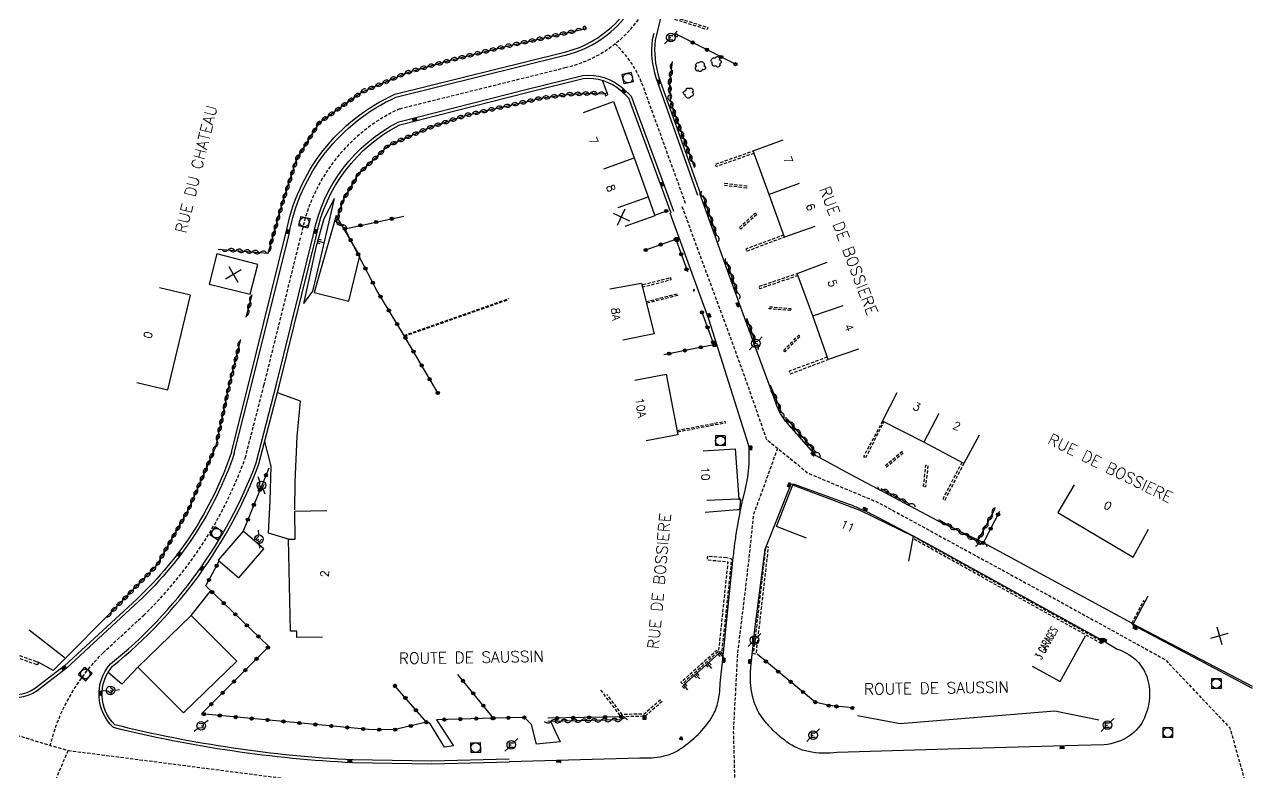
# Model space of a CAD drawing. Header units: millimetres. Extents: x 173000 to 174000, y 130000 to 131000.
# Drawn here: x 173808.3 to 174000, y 130761 to 130877.8 of the extents above; entities that cross this region are included whole.
import ezdxf
from ezdxf.enums import TextEntityAlignment as Align

# ---------------------------------------------------------------- set-up
doc = ezdxf.new("R2010")
doc.units = ezdxf.units.MM
doc.linetypes.add('DASHED', pattern=[0.75, 0.5, -0.25])
doc.layers.get('0').update_dxf_attribs({"linetype": 'CONTINUOUS'})
for name, color, linetype in [('W0001', 6, 'DASHED'), ('W0008', 7, 'CONTINUOUS'), ('W0017', 7, 'CONTINUOUS'), ('W0100', 7, 'CONTINUOUS'), ('W0112', 1, 'DASHED'), ('W0211', 2, 'CONTINUOUS'), ('W0300', 7, 'CONTINUOUS'), ('W0302', 3, 'CONTINUOUS'), ('W0310', 3, 'CONTINUOUS'), ('W0322', 7, 'CONTINUOUS'), ('W0330', 7, 'CONTINUOUS'), ('W0334', 7, 'CONTINUOUS'), ('W0400', 7, 'CONTINUOUS'), ('W0420', 7, 'CONTINUOUS'), ('W0471', 7, 'CONTINUOUS'), ('W0851', 7, 'CONTINUOUS'), ('W0989', 7, 'CONTINUOUS'), ('W0991', 7, 'CONTINUOUS'), ('W1102', 7, 'CONTINUOUS')]:
    doc.layers.add(name, color=color, linetype=linetype)
doc.styles.get("Standard").update_dxf_attribs({"font": 'romans.shx', "width": 0.85})

# ---------------------------------------------------------------- blocks, each defined once
blk = doc.blocks.new('t322o')
at = {"color": 0, "linetype": 'Continuous'}
for radius in [0.25, 0.15]:
    blk.add_circle((0, 0), radius, dxfattribs=at)
blk = doc.blocks.new('t310o')
at = {"color": 0, "linetype": 'Continuous'}
for centre, start, end in [((-0.5, 0.38), 216.8699, 323.1304), ((0.5, -0.37), 36.8699, 143.1303)]:
    blk.add_arc(centre, 0.625, start, end, dxfattribs=at)
blk = doc.blocks.new('T400')
for p, q in [((-0.15, 0.3), (0.15, 0.3)), ((-0.15, -0.25), (-0.15, 0.3)), ((-0.15, 0.15), (0.15, 0.15)), ((-0.15, 0), (0.15, 0)), ((0.15, 0.3), (0.15, -0.25)), ((-0.15, -0.15), (0.15, -0.15)), ((-0.15, -0.25), (-0.15, -0.3)), ((-0.15, -0.3), (0.15, -0.3)), ((0.15, -0.3), (0.15, -0.25))]:
    blk.add_line(p, q)
blk = doc.blocks.new('T471')
for p, q in [((-0.333334, 0.333334), (-0.333334, -0.333334)), ((-0.333334, 0.333334), (0.333334, 0.333334)), ((-0.333334, 0), (0, 0)), ((0.500001, 0.500001), (1.000002, 1.000002)), ((-0.500001, -0.500001), (-1.000002, -1.000002)), ((-0.333334, -0.333334), (0.333334, -0.333334))]:
    blk.add_line(p, q)
blk.add_ellipse((0, 0), major_axis=(0.471405, 0.471405), ratio=1, start_param=5.4977871438, end_param=11.780972451)
blk = doc.blocks.new('T420')
for p, q in [((0.75, 0.75), (-0.75, 0.75)), ((-0.75, 0.75), (-0.75, -0.75)), ((0.75, 0.75), (0.75, -0.75)), ((0.75, -0.75), (-0.75, -0.75))]:
    blk.add_line(p, q)
blk.add_ellipse((0, 0), major_axis=(-0.53, 0.53), ratio=1, start_param=3.926991, end_param=10.210176)
blk = doc.blocks.new('t330o')
at = {"color": 0, "linetype": 'Continuous'}
for p, q in [((0.25, -0.25), (-0.25, 0.25)), ((-0.25, -0.25), (0.25, 0.25)), ((-0.25, 0.25), (-0.25, -0.25)), ((0.25, 0.25), (-0.25, 0.25)), ((0.25, -0.25), (0.25, 0.25)), ((-0.25, -0.25), (0.25, -0.25)), ((-0.25, -0.25), (-0.25, -0.25))]:
    blk.add_line(p, q, dxfattribs=at)
blk = doc.blocks.new('T851')
for p, q in [((-0.25, -0.15), (0, 0.32)), ((0, 0.32), (0.25, -0.15)), ((-0.25, -0.15), (0.25, -0.15))]:
    blk.add_line(p, q)
for major_axis in [(-0.106, 0.106), (-0.0354, 0.0354), (-0.0236, 0.0236)]:
    blk.add_ellipse((0, 0), major_axis=major_axis, ratio=1, start_param=3.926991, end_param=10.210176)
blk = doc.blocks.new('t211o')
at = {"color": 0, "linetype": 'Continuous'}
for p, q in [((-0.29, 0.5), (-0.29, 0)), ((0, 1), (0, 0)), ((0.29, 0.5), (0.29, 0))]:
    blk.add_line(p, q, dxfattribs=at)
blk = doc.blocks.new('t991o')
at = {"color": 0, "linetype": 'Continuous'}
for p, q in [((-1, 1), (1, -1)), ((-1, -1), (1, 1))]:
    blk.add_line(p, q, dxfattribs=at)
blk = doc.blocks.new('T300')
for p, q in [((-0.8, 0.51), (-0.86, 0.34)), ((-0.86, 0.34), (-0.86, 0.17)), ((-0.86, 0.17), (-0.74, 0.06)), ((-0.69, 0.63), (-0.8, 0.51)), ((-0.8, -0.06), (-0.74, 0.06)), ((-0.74, 0.06), (-0.69, 0.11)), ((-0.57, 0.69), (-0.69, 0.63)), ((-0.46, 0.69), (-0.57, 0.69)), ((-0.29, 0.63), (-0.46, 0.69)), ((-0.29, 0.63), (-0.17, 0.74)), ((-0.23, 0.57), (-0.29, 0.63)), ((-0.17, 0.74), (-0.06, 0.8)), ((-0.06, 0.8), (0.06, 0.8)), ((0.06, 0.8), (0.23, 0.74)), ((0.23, 0.74), (0.34, 0.63)), ((0.34, 0.63), (0.4, 0.51)), ((0.46, 0.46), (0.34, 0.46)), ((0.4, 0.51), (0.4, 0.46)), ((0.57, 0.4), (0.46, 0.46)), ((0.57, 0.4), (0.69, 0.29)), ((0.69, 0.29), (0.74, 0.17)), ((0.74, 0.06), (0.69, -0.17)), ((0.74, 0.17), (0.74, 0.06)), ((-0.8, -0.17), (-0.8, -0.06)), ((-0.8, -0.23), (-0.8, -0.17)), ((-0.74, -0.34), (-0.8, -0.23)), ((-0.69, -0.4), (-0.74, -0.34)), ((-0.51, -0.46), (-0.69, -0.4)), ((-0.4, -0.46), (-0.51, -0.46)), ((-0.4, -0.46), (-0.34, -0.46)), ((-0.34, -0.46), (-0.34, -0.4)), ((-0.34, -0.51), (-0.34, -0.46)), ((-0.29, -0.63), (-0.34, -0.51)), ((-0.17, -0.74), (-0.29, -0.63)), ((-0.06, -0.8), (-0.17, -0.74)), ((0.06, -0.8), (-0.06, -0.8)), ((0.17, -0.74), (0.06, -0.8)), ((0.23, -0.69), (0.17, -0.74)), ((0.29, -0.46), (0.23, -0.46)), ((0.29, -0.63), (0.23, -0.69)), ((0.46, -0.4), (0.29, -0.46)), ((0.34, -0.51), (0.29, -0.63)), ((0.34, -0.51), (0.34, -0.46)), ((0.57, -0.34), (0.46, -0.4)), ((0.63, -0.29), (0.57, -0.34)), ((0.69, -0.17), (0.63, -0.29))]:
    blk.add_line(p, q)

msp = doc.modelspace()

# ---------------------------------------------------------------- linework, layer by layer
at = {"layer": 'W0001'}
for points in [[(173842.72, 130810.12), (173845.64, 130821.46), (173851.4, 130844.71, -0.245726), (173866.86, 130864.7), (173892.68, 130871.11, 0.205152), (173905.12, 130880.13, 0.205152)], [(173812.23, 130765.24, -0.139088), (173820.51, 130779.69), (173826.86, 130785.55, 0.115149), (173842.72, 130810.12, 0.115149)], [(173771.94, 130781.89, 0.057034), (173815.07, 130764.43), (173872.27, 130757.04), (173884.78, 130756.63)]]:
    msp.add_lwpolyline(points, format="xyb", dxfattribs=at)
at = {"layer": 'W0001', "flags": 128}
for points in [[(173911.49, 130849.87), (173904.88, 130868.12, 0.117687), (173900.47, 130874.83)], [(173812.22, 130744.4, -0.268948), (173810.89, 130754.56), (173815.07, 130764.43)]]:
    msp.add_lwpolyline(points, format="xyb", dxfattribs=at)
for points in [[(173910.91, 130849.44), (173920.73, 130822.75), (173924.08, 130813.09), (173930.65, 130807.73), (173941.57, 130803.17), (173968.58, 130788.44), (173986.4, 130778.6), (173996.48, 130767.94), (173998.8, 130759.71), (174000, 130759.75)], [(173925.85, 130811.64), (173922.08, 130801.29), (173921.09, 130792.09), (173919.58, 130779.59), (173918.93, 130767.54), (173919.18, 130758.12)]]:
    msp.add_lwpolyline(points, dxfattribs=at)
at = {"layer": 'W0008', "flags": 128}
for points in [[(173906.99, 130876.22), (173907.93, 130880.14, 0.003247), (173908.61, 130882.57, 0.003247), (173909.25, 130885.01, 0.004632), (173910.11, 130888.5, 0.004632), (173910.91, 130892), (173915.15, 130912.57), (173918.95, 130930.78, 0.004013), (173920.63, 130939.77, 0.007072), (173921.47, 130944.9, 0.000327), (173923.11, 130955.95, 0.003967), (173923.24, 130956.87, 0.009742), (173923.84, 130962.21, 0.013841), (173924.08, 130965.99, 0.010191), (173924.1, 130966.96, 0.000603), (173924.02, 130983.42, 0.0047), (173923.95, 130987.67, 0.00227), (173923.69, 130996.46), (173923.56, 131000)], [(174000, 130774.13), (173981.47, 130783.93), (173981.17, 130784.33), (173957.98, 130796.87), (173950.87, 130800.33), (173937.22, 130807.57), (173931.86, 130810.44), (173927.35, 130815.6, -0.023571), (173926.87, 130816.19, -0.023571), (173926.44, 130816.81, -0.031051), (173925.98, 130817.69, -0.031051), (173925.62, 130818.63), (173919.96, 130834.03), (173913.71, 130851.46)], [(173883.95, 130762.69), (173904.31, 130763.29, 0.068149), (173907.96, 130763.54, 0.091539), (173910.49, 130764.57, 0.048565), (173913.15, 130766.65, 0.049569), (173915.3, 130769.17, 0.08531), (173916.4, 130771.51, 0.063772), (173916.89, 130774.94), (173917.22, 130778.23), (173918.93, 130794.59, -0.007788), (173919.22, 130797.02, -0.007788), (173919.59, 130799.43, -0.006062), (173919.93, 130801.3, -0.006062), (173920.32, 130803.16), (173920.8, 130805.12, 0.022001), (173921.18, 130807.11, 0.022001), (173921.39, 130809.13, 0.015531), (173921.43, 130810.56, 0.026083), (173921.36, 130812.01), (173915.11, 130831.8), (173909.08, 130848.35)]]:
    msp.add_lwpolyline(points, format="xyb", dxfattribs=at)
at = {"layer": 'W0008'}
for points in [[(173841.01, 130810.86), (173843.82, 130821.92), (173849.56, 130845.1, -0.246781), (173866.24, 130866.48), (173892.25, 130872.93), (173892.25, 130872.93, 0.162535), (173901.81, 130878.71, 0.162535)], [(173906.5, 130876.46), (173906.25, 130875.46, 0.101064), (173906.81, 130869.58), (173913.36, 130851.21)], [(173844.43, 130809.38), (173847.62, 130821.68), (173853.36, 130845.05, -0.230154), (173866.69, 130862.64), (173886.76, 130867.74), (173895.41, 130869.89, -0.20676), (173901.69, 130867.92), (173902.96, 130866.66), (173908.13, 130852.7), (173909.61, 130848.67)], [(173841.01, 130810.86, -0.127607), (173825.42, 130787.12), (173814.79, 130777.31), (173810.24, 130773.76, -0.248994), (173804.03, 130773.09), (173789.03, 130779.35), (173775.86, 130786.02)], [(173883.96, 130762.59), (173871.8, 130762.27), (173859.52, 130762.5, -0.048465), (173822.13, 130768.01, -0.406114), (173821.68, 130777.94, 0.134189), (173844.43, 130809.38)]]:
    msp.add_lwpolyline(points, format="xyb", dxfattribs=at)
for points in [[(173850.47, 130802.01), (173850.5, 130806.33), (173850.84, 130813.48), (173851.36, 130818.98), (173847.78, 130820.29)], [(173849.49, 130797.44), (173846.33, 130798.36), (173846.63, 130803.43), (173846.75, 130808.83), (173845.78, 130812.72)]]:
    msp.add_lwpolyline(points, dxfattribs=at)
at = {"layer": 'W0008', "flags": 128}
msp.add_lwpolyline([(173927.98, 130806.08), (173928.42, 130806.02), (173937.04, 130802.93, -0.004372), (173937.9, 130802.57, -0.004372), (173938.75, 130802.2, -0.004959), (173939.71, 130801.76, -0.004959), (173940.67, 130801.31), (173946.93, 130798.01), (173950.46, 130796.09), (173977.12, 130781.35), (173978.88, 130780.27, -0.102299), (173981.67, 130778.68, -0.114589), (173983.35, 130776.35, -0.106101), (173983.94, 130773.11, -0.095401), (173983.15, 130769.55, -0.14321), (173980.78, 130766.7, -0.126472), (173976.84, 130765.31), (173970.75, 130765.13), (173952.42, 130764.61), (173935.13, 130764.12, -0.086843), (173930.65, 130764.26, -0.107178), (173927.31, 130765.74, -0.033357), (173925.39, 130767.35, -0.033498), (173923.7, 130769.2, -0.101675), (173922.08, 130772.39, -0.08289), (173921.63, 130776.76), (173921.74, 130777.95), (173922.37, 130783.73), (173923.89, 130795.9)], format="xyb", close=True, dxfattribs=at)
at = {"layer": 'W0017', "flags": 128}
msp.add_lwpolyline([(173919.81, 130803.71), (173920.07, 130803.66), (173919.88, 130802.05), (173919.51, 130802.02), (173914.52, 130801.61)], dxfattribs=at)
at = {"layer": 'W0100'}
for points in [[(173895.53, 130864.12), (173900.22, 130865.83), (173903.43, 130857), (173905.64, 130850.91), (173906.69, 130847.94), (173901.97, 130846.28)], [(173825.78, 130821.94), (173830.64, 130820.77), (173834.17, 130835.56), (173829.31, 130836.72)], [(173854.79, 130782.15), (173850.79, 130782.07), (173850.77, 130783.07), (173849.77, 130783.05), (173849.49, 130797.44), (173850.52, 130797.46), (173850.44, 130801.84), (173855.44, 130801.94)]]:
    msp.add_lwpolyline(points, dxfattribs=at)
at = {"layer": 'W0100', "flags": 128}
for points in [[(173931.67, 130846.29), (173926.95, 130844.65), (173924.55, 130851.31), (173922.02, 130858.09), (173926.71, 130859.84)], [(173938.47, 130827.15), (173933.74, 130825.51), (173931.37, 130832.33), (173928.93, 130838.97), (173933.61, 130840.73)], [(173903.54, 130822.27), (173908.45, 130823.2), (173910.26, 130813.72), (173905.35, 130812.78)], [(173957.31, 130813.67), (173954.95, 130809.26), (173948.7, 130812.61), (173942.24, 130815.87), (173944.5, 130820.34)], [(173914.25, 130811.22), (173919.23, 130811.58), (173919.81, 130803.7), (173914.81, 130803.49)], [(173930.35, 130797.62), (173925.69, 130799.43), (173928.21, 130805.93)], [(173928.2, 130805.94), (173938.68, 130801.99), (173947, 130797.92), (173946.29, 130793.99)], [(173972.18, 130805.92), (173969.62, 130801.63), (173971.27, 130800.64), (173981.4, 130794.61), (173983.75, 130799.02)], [(174000, 130774.43), (173981.4, 130784.18), (173983.73, 130788.61)], [(173965.58, 130777.61), (173969.95, 130775.18), (173972.95, 130780.58), (173973.93, 130782.33)]]:
    msp.add_lwpolyline(points, dxfattribs=at)
at = {"layer": 'W0100'}
for points in [[(173837.07, 130837.3), (173843.47, 130835.74), (173844.66, 130840.36), (173838.27, 130842)], [(173842.4, 130798.7), (173838.47, 130794.16), (173841.7, 130791.38), (173845.63, 130795.92)], [(173833.07, 130770.29), (173825.93, 130777.42), (173834.25, 130785.53), (173841.39, 130778.4)]]:
    msp.add_lwpolyline(points, close=True, dxfattribs=at)
at = {"layer": 'W0112'}
for p, q in [((173898.88, 130867.08), (173899.21, 130867.2)), ((173898.88, 130867.08), (173898.98, 130866.73)), ((173898.98, 130866.73), (173899.31, 130866.85)), ((173899.21, 130867.2), (173899.31, 130866.85))]:
    msp.add_line(p, q, dxfattribs=at)
at = {"layer": 'W0112', "flags": 128}
for points in [[(173910.03, 130880.5), (173910.49, 130880.45), (173909.72, 130879.03), (173910.2, 130878.88), (173914.97, 130877.38), (173914.87, 130877.05), (173910.1, 130878.54), (173909.2, 130878.82), (173909.93, 130880.16)], [(173921, 130852.29), (173917.59, 130852.69), (173917.63, 130853.04), (173921.04, 130852.65)], [(173919.88, 130846.14), (173922.39, 130848.42), (173922.61, 130848.18), (173920.1, 130845.9)], [(173927.9, 130833.16), (173924.51, 130833.44), (173924.54, 130833.76), (173927.92, 130833.47)], [(173926.76, 130826.94), (173929.18, 130829.33), (173929.38, 130829.12), (173926.96, 130826.73)], [(173945.46, 130810.88), (173942.84, 130808.69), (173942.64, 130808.92), (173945.26, 130811.12)], [(173948.64, 130805.65), (173949, 130809.01), (173949.32, 130808.97), (173948.96, 130805.62)], [(173922.46, 130779.49), (173922.11, 130779.54), (173924.04, 130796.3), (173924.39, 130796.26)], [(173917.9, 130794.52), (173914.88, 130794.77), (173914.83, 130794.21), (173917.81, 130793.96), (173918.08, 130793.9), (173917.42, 130787.5), (173916.6, 130779.87), (173910.99, 130774.83), (173910.75, 130775.09), (173916.37, 130780.12), (173916.6, 130779.87), (173917.17, 130779.81), (173917.98, 130787.44), (173918.7, 130794.34)]]:
    msp.add_lwpolyline(points, close=True, dxfattribs=at)
at = {"layer": 'W0112'}
for points in [[(173895.44, 130877.33), (173895.7, 130877.02), (173896, 130877.28), (173895.74, 130877.59)], [(173909.99, 130876.4), (173909.83, 130876.08), (173910.16, 130875.91), (173910.32, 130876.24)]]:
    msp.add_lwpolyline(points, close=True, dxfattribs=at)
at = {"layer": 'W0112', "flags": 128}
for points in [[(173922.16, 130857.72), (173916.25, 130855.65), (173916.12, 130856.02), (173922.02, 130858.09)], [(173926.83, 130844.97), (173920.88, 130842.76), (173920.99, 130842.44), (173926.95, 130844.65)], [(173904.71, 130836.83), (173909.24, 130837.99), (173909.17, 130838.28), (173904.64, 130837.12)], [(173929.06, 130838.62), (173923.08, 130836.57), (173922.95, 130836.93), (173928.93, 130838.97)], [(173905.3, 130834.55), (173910.16, 130835.79), (173910.22, 130835.52), (173905.37, 130834.28)], [(173933.59, 130825.9), (173927.66, 130823.67), (173927.81, 130823.27), (173933.74, 130825.51)], [(173910.12, 130814.43), (173917.63, 130815.86), (173917.67, 130815.58), (173910.18, 130814.15)], [(173942.24, 130815.87), (173939.25, 130810.32), (173939.61, 130810.14), (173942.45, 130815.77)], [(173954.62, 130809.43), (173951.67, 130803.76), (173952, 130803.59), (173954.95, 130809.26)], [(173947, 130797.92), (173976.71, 130781.36), (173976.54, 130781.05), (173946.94, 130797.55)], [(173983.24, 130787.69), (173982.98, 130787.82), (173981.17, 130784.33), (173981.4, 130784.18)], [(173907.81, 130772.07), (173905.15, 130769.77), (173901.41, 130769.69), (173901.14, 130770.06), (173898.11, 130774.04)], [(173907.57, 130772.34), (173905.4, 130770.45), (173905.02, 130770.12), (173901.59, 130770.05), (173901.42, 130770.27), (173899.22, 130773.16)]]:
    msp.add_lwpolyline(points, dxfattribs=at)
for points in [[(173912.88, 130836.31, 0.977486), (173912.69, 130836.36, 1.023033)], [(173919.84, 130803.76, 1.023033), (173920.02, 130803.68, 0.977486)]]:
    msp.add_lwpolyline(points, format="xyb", close=True, dxfattribs=at)
at = {"layer": 'W0112'}
for points in [[(173867.51, 130829.28), (173883.83, 130835.02)], [(173867.58, 130829.16), (173883.88, 130834.89)], [(173787.06, 130786.19), (173810.29, 130777.81), (173810.5, 130778.15), (173810.12, 130778.29), (173787.31, 130786.52)]]:
    msp.add_lwpolyline(points, dxfattribs=at)
at = {"layer": 'W0211'}
for points in [[(173851.88, 130834.25), (173852.81, 130838.5), (173853.83, 130843.27), (173855.03, 130847.52), (173856.68, 130850.67)], [(173851.88, 130834.25), (173853.29, 130836.19), (173854.4, 130840.98), (173855.98, 130847.68), (173856.68, 130850.67)]]:
    msp.add_lwpolyline(points, dxfattribs=at)
at = {"layer": 'W0211', "flags": 128}
msp.add_lwpolyline([(173916.77, 130779.67), (173911.15, 130774.64)], dxfattribs=at)
at = {"layer": 'W0302', "flags": 128}
msp.add_lwpolyline([(173976.03, 130769.16), (173969.12, 130770.55), (173945, 130768.59), (173938.35, 130769.83)], dxfattribs=at)
at = {"layer": 'W0310'}
for points in [[(173838.47, 130842.77), (173846.29, 130842.15), (173848.66, 130850.36), (173850.79, 130856.87), (173854.29, 130862.52), (173860.88, 130867.26), (173868.2, 130870.42), (173874.97, 130872.32), (173883.37, 130874.43), (173895.56, 130877.12)], [(173909.41, 130872.07), (173908.99, 130868.61), (173909.07, 130866.05), (173909.79, 130863.8), (173912.82, 130855.6)], [(173858, 130846.36), (173856.94, 130847.09), (173858.06, 130850.5), (173860.57, 130854.74), (173861.08, 130855.13), (173865.11, 130858.96), (173871.64, 130861.79), (173877.41, 130863.73), (173886.94, 130865.87), (173888.77, 130866.32), (173893.34, 130866.96), (173897.33, 130867.12), (173898.7, 130867.01)], [(173842.86, 130832.12), (173843.82, 130835.68)], [(173838.16, 130812.09), (173840.38, 130822.14), (173842.02, 130828.64)], [(173838.16, 130812.09), (173833.82, 130802.02), (173828.91, 130793.36), (173821.38, 130785.62)]]:
    msp.add_lwpolyline(points, dxfattribs=at)
at = {"layer": 'W0310', "flags": 128}
for points in [[(173916.3, 130844.92), (173914.22, 130851.15)], [(173919.58, 130835.92), (173917.93, 130840.78)], [(173922.45, 130828.04), (173921.1, 130831.79)], [(173926.44, 130817.24), (173924.72, 130821.48)], [(173931.86, 130810.98), (173927.35, 130816.24)], [(173946.49, 130802.91), (173942.02, 130805.33)], [(173957.22, 130797.26), (173957.5, 130797.79), (173959.8, 130802.23)], [(173957.71, 130796.73), (173951.02, 130800.45)], [(173901.42, 130769.21), (173889.98, 130768.98)]]:
    msp.add_lwpolyline(points, dxfattribs=at)
at = {"layer": 'W0322'}
for points in [[(173919.28, 130871.65), (173910.4, 130876.13)], [(173906.64, 130848.07), (173908.47, 130848.71)], [(173872.78, 130820.28), (173867.43, 130829.41), (173863.27, 130836.29), (173858.27, 130845.95), (173867.49, 130847.9)], [(173846.4, 130808.53), (173842.4, 130798.7)], [(173871, 130768.84), (173865.9, 130767.63), (173861.97, 130767.71), (173835.91, 130770.14), (173846.42, 130780.67), (173836.54, 130790.13), (173838.64, 130794.02)], [(173881.48, 130769.49), (173875.9, 130776.32)], [(173871, 130768.84), (173866.07, 130774.55)], [(173886.3, 130769.57), (173881.48, 130769.49), (173872.59, 130769.22)]]:
    msp.add_lwpolyline(points, dxfattribs=at)
at = {"layer": 'W0322', "flags": 128}
for points in [[(173905.25, 130842.63), (173909.96, 130844.3), (173911.76, 130839.24)], [(173914.04, 130832.89), (173915.9, 130827.82), (173913, 130827.24), (173908.09, 130826.26)], [(173957.98, 130796.87), (173958.25, 130797.4), (173960.56, 130801.84)], [(173931.74, 130771.98), (173922.64, 130779.48)], [(173933.83, 130771.43), (173931.74, 130771.98)], [(173937.52, 130771.07), (173933.83, 130771.43)], [(173901.41, 130769.69), (173889.97, 130769.45)]]:
    msp.add_lwpolyline(points, dxfattribs=at)
at = {"layer": 'W0330'}
msp.add_lwpolyline([(173853.48, 130835.98), (173858.9, 130834.64), (173860.61, 130841.7), (173856.92, 130848)], close=True, dxfattribs=at)
msp.add_lwpolyline([(173821.38, 130785.62), (173814.66, 130778.83)], dxfattribs=at)
at = {"layer": 'W0334'}
for points in [[(173840.57, 130811.01), (173843.35, 130822.04), (173849.08, 130845.2, -0.247041), (173866.08, 130866.95), (173892.13, 130873.41, 0.160687), (173901.35, 130878.93, 0.160687)], [(173906.95, 130876.24), (173906.73, 130875.38, 0.100254), (173907.27, 130869.73), (173913.77, 130851.51)], [(173844.86, 130809.22), (173848.09, 130821.56), (173853.84, 130844.95, -0.229696), (173866.87, 130862.17), (173886.88, 130867.27), (173895.49, 130869.41, -0.205077), (173901.36, 130867.56), (173902.54, 130866.39), (173907.67, 130852.53), (173909.19, 130848.41)], [(173840.57, 130811.01, -0.127607), (173825.11, 130787.46), (173814.49, 130777.67), (173809.96, 130774.14, -0.248199), (173804.2, 130773.52), (173789.22, 130779.77), (173776.19, 130786.37)], [(173883.93, 130763.05), (173871.8, 130762.74), (173859.54, 130762.96, -0.048298), (173822.36, 130768.43, -0.399276), (173822.01, 130777.61, 0.134054), (173844.86, 130809.22, 0.134054)]]:
    msp.add_lwpolyline(points, format="xyb", dxfattribs=at)
for points in [[(173899.21, 130867.2), (173898.51, 130869.12)], [(173834.25, 130785.53), (173837.3, 130789.34)], [(173808.98, 130783.26), (173814.66, 130778.83), (173812.73, 130776.93), (173810.5, 130778.15)], [(173825.93, 130777.42), (173823.45, 130774.81), (173821.29, 130776.62)], [(173872.59, 130769.22), (173875.22, 130765.14), (173873.82, 130764.95), (173871.54, 130768.69), (173871, 130768.84)], [(173890.37, 130768.99), (173891.88, 130765.79), (173888.18, 130765.41), (173887.4, 130768.47), (173886.3, 130769.57)]]:
    msp.add_lwpolyline(points, dxfattribs=at)
at = {"layer": 'W1102'}
for p, q in [((173898.73, 130855.3), (173903.43, 130857)), ((173929.24, 130853.03), (173924.55, 130851.31)), ((173900.93, 130849.26), (173905.64, 130850.91)), ((173904.57, 130837.38), (173899.65, 130836.49)), ((173904.57, 130837.38), (173906.58, 130829.54)), ((173931.37, 130832.33), (173936.09, 130833.97)), ((173906.58, 130829.54), (173901.68, 130828.52)), ((173951.01, 130817.05), (173948.7, 130812.61))]:
    msp.add_line(p, q, dxfattribs=at)

# ---------------------------------------------------------------- block references
at = {"layer": 'W0211'}
for p, rotation in [((173854.04, 130844.01), 254.287112286078), ((173916.77, 130779.67), 221.8639162625715), ((173914.91, 130778), 221.8639162625715), ((173913.05, 130776.34), 221.8639162625715), ((173911.18, 130774.67), 221.8639162625715)]:
    msp.add_blockref('t211o', p, dxfattribs=dict(at, rotation=rotation))
at = {"layer": 'W0300'}
for p, rotation in [((173913.84, 130871.31), 63.21015044870011), ((173916.22, 130872.1), 153.208382708158), ((173911.91, 130867.09), 258.23750944564)]:
    msp.add_blockref('T300', p, dxfattribs=dict(at, rotation=rotation))
at = {"layer": 'W0310'}
for p, rotation in [((173886.96, 130875.22), 12.4434899000728), ((173888.18, 130875.49), 12.4434899000728), ((173889.4, 130875.76), 12.4434899000728), ((173890.62, 130876.03), 12.4434899000728), ((173891.84, 130876.3), 12.4434899000728), ((173893.06, 130876.57), 12.4434899000728), ((173894.28, 130876.84), 12.4434899000728), ((173878.45, 130873.19), 14.0622458537446), ((173879.66, 130873.5), 14.0622458537446), ((173880.87, 130873.8), 14.0622458537446), ((173882.08, 130874.11), 14.0622458537446), ((173883.3, 130874.41), 14.0622458537446), ((173884.52, 130874.68), 12.4434899000728), ((173885.74, 130874.95), 12.4434899000728), ((173871.2, 130871.26), 15.6998889825213), ((173872.4, 130871.6), 15.6998889825213), ((173873.61, 130871.94), 15.6998889825213), ((173874.81, 130872.28), 15.6998889825213), ((173876.02, 130872.59), 14.0622458537446), ((173877.23, 130872.89), 14.0622458537446), ((173909.26, 130870.83), 262.971201558904), ((173865.32, 130869.18), 23.3723933050285), ((173866.47, 130869.67), 23.3723933050285), ((173867.62, 130870.17), 23.3723933050285), ((173868.79, 130870.59), 15.6998889825213), ((173870, 130870.93), 15.6998889825213), ((173909.11, 130869.59), 262.971201558904), ((173860.75, 130867.17), 35.6835568329188), ((173861.88, 130867.69), 23.3723933050285), ((173863.03, 130868.19), 23.3723933050285), ((173864.18, 130868.68), 23.3723933050285), ((173909, 130868.35), 271.822137811693), ((173909.04, 130867.1), 271.822137811693), ((173858.72, 130865.71), 35.6835568329188), ((173859.73, 130866.44), 35.6835568329188), ((173885.5, 130865.55), 12.6833461620085), ((173886.72, 130865.82), 12.6833461620085), ((173887.94, 130866.11), 13.6430577205474), ((173889.16, 130866.37), 8.07460873052656), ((173890.4, 130866.55), 8.07460873052656), ((173891.63, 130866.72), 8.07460873052656), ((173892.87, 130866.9), 8.07460873052656), ((173894.12, 130866.99), 2.207392829228818), ((173895.37, 130867.04), 2.207392829228818), ((173896.61, 130867.09), 2.207392829228818), ((173897.86, 130867.07), 355.3151933957141), ((173909.13, 130865.86), 287.875796533906), ((173855.67, 130863.52), 35.6835568329188), ((173856.69, 130864.25), 35.6835568329188), ((173857.7, 130864.98), 35.6835568329188), ((173876.98, 130863.58), 18.56237445495111), ((173878.18, 130863.9), 12.6833461620085), ((173879.4, 130864.18), 12.6833461620085), ((173880.62, 130864.45), 12.6833461620085), ((173881.84, 130864.72), 12.6833461620085), ((173883.06, 130865), 12.6833461620085), ((173884.28, 130865.27), 12.6833461620085), ((173909.51, 130864.67), 287.875796533906), ((173909.91, 130863.48), 290.239041842984), ((173853.87, 130861.85), 58.2499737603907), ((173854.66, 130862.79), 35.6835568329188), ((173871.07, 130861.54), 23.41176354415151), ((173872.24, 130861.99), 18.56237445495111), ((173873.42, 130862.39), 18.56237445495111), ((173874.61, 130862.79), 18.56237445495111), ((173875.79, 130863.18), 18.56237445495111), ((173910.34, 130862.31), 290.239041842984), ((173910.78, 130861.14), 290.239041842984), ((173852.55, 130859.72), 58.2499737603907), ((173853.21, 130860.79), 58.2499737603907), ((173866.48, 130859.56), 23.41176354415151), ((173867.63, 130860.05), 23.41176354415151), ((173868.78, 130860.55), 23.41176354415151), ((173869.92, 130861.05), 23.41176354415151), ((173911.21, 130859.96), 290.239041842984), ((173851.24, 130857.6), 58.2499737603907), ((173851.9, 130858.66), 58.2499737603907), ((173863.48, 130857.41), 43.52157243315671), ((173864.38, 130858.27), 43.52157243315671), ((173865.34, 130859.06), 23.41176354415151), ((173911.64, 130858.79), 290.239041842984), ((173912.07, 130857.62), 290.239041842984), ((173850.28, 130855.31), 71.89726211977259), ((173850.67, 130856.5), 71.89726211977259), ((173861.66, 130855.69), 43.52157243315671), ((173862.57, 130856.55), 43.52157243315671), ((173912.51, 130856.45), 290.239041842984), ((173849.89, 130854.12), 71.89726211977259), ((173860.04, 130853.83), 59.29637055986129), ((173860.73, 130854.86), 37.7602854045796), ((173849.11, 130851.74), 71.89726211977259), ((173849.5, 130852.93), 71.89726211977259), ((173858.76, 130851.68), 59.29637055986129), ((173859.4, 130852.76), 59.29637055986129), ((173848.72, 130850.56), 71.89726211977259), ((173858.12, 130850.61), 59.29637055986129), ((173914.31, 130850.87), 108.50270549443), ((173848.02, 130848.16), 73.89199148184771), ((173848.37, 130849.36), 73.89199148184771), ((173857.32, 130848.24), 71.9359659579775), ((173857.71, 130849.43), 71.9359659579775), ((173914.81, 130849.38), 108.50270549443), ((173915.31, 130847.9), 108.50270549443), ((173847.33, 130845.75), 73.89199148184771), ((173847.68, 130846.95), 73.89199148184771), ((173857.76, 130846.52), 145.153248322735), ((173915.8, 130846.41), 108.50270549443), ((173846.98, 130844.55), 73.89199148184771), ((173916.3, 130844.92), 108.50270549443), ((173840.06, 130842.64), 175.477985308548), ((173846.64, 130843.35), 73.89199148184771), ((173841.3, 130842.55), 175.477985308548), ((173842.55, 130842.45), 175.477985308548), ((173843.8, 130842.35), 175.477985308548), ((173845.04, 130842.25), 175.477985308548), ((173918.07, 130840.37), 108.757185810369), ((173918.57, 130838.88), 108.757185810369), ((173919.08, 130837.4), 108.757185810369), ((173843.51, 130834.53), 75.01988803528009), ((173919.58, 130835.92), 108.757185810369), ((173843.19, 130833.33), 75.01988803528009), ((173921.39, 130830.99), 109.789633376879), ((173921.92, 130829.52), 109.789633376879), ((173841.71, 130827.43), 75.82390589692929), ((173922.45, 130828.04), 109.789633376879), ((173841.1, 130825), 75.82390589692929), ((173841.41, 130826.22), 75.82390589692929), ((173840.8, 130823.79), 75.82390589692929), ((173840.21, 130821.36), 77.55833687068953), ((173840.49, 130822.58), 75.82390589692929), ((173839.67, 130818.92), 77.55833687068953), ((173839.94, 130820.14), 77.55833687068953), ((173925.26, 130820.14), 112.149808121529), ((173839.4, 130817.7), 77.55833687068953), ((173925.85, 130818.69), 112.149808121529), ((173926.44, 130817.24), 112.149808121529), ((173838.86, 130815.26), 77.55833687068953), ((173839.13, 130816.48), 77.55833687068953), ((173927.79, 130815.74), 130.5969259236231), ((173838.59, 130814.04), 77.55833687068953), ((173928.8, 130814.55), 130.5969259236231), ((173929.82, 130813.36), 130.5969259236231), ((173838.32, 130812.82), 77.55833687068953), ((173930.84, 130812.17), 130.5969259236231), ((173837.22, 130809.9), 246.670054207627), ((173837.71, 130811.05), 246.670054207627), ((173931.86, 130810.98), 130.5969259236231), ((173836.23, 130807.6), 246.670054207627), ((173836.72, 130808.75), 246.670054207627), ((173835.73, 130806.46), 246.670054207627), ((173834.74, 130804.16), 246.670054207627), ((173835.24, 130805.31), 246.670054207627), ((173942.36, 130805.15), 151.5620314495901), ((173943.74, 130804.41), 151.5620314495901), ((173833.74, 130801.87), 240.438307451812), ((173834.25, 130803.01), 246.670054207627), ((173945.11, 130803.66), 151.5620314495901), ((173946.49, 130802.91), 151.5620314495901), ((173833.12, 130800.79), 240.438307451812), ((173958.67, 130800.04), 62.54051378867139), ((173959.39, 130801.43), 62.54051378867139), ((173831.89, 130798.61), 240.438307451812), ((173832.5, 130799.7), 240.438307451812), ((173952.23, 130799.77), 150.9649017502165), ((173953.6, 130799.01), 150.9649017502165), ((173954.97, 130798.25), 150.9649017502165), ((173957.95, 130798.65), 62.54051378867139), ((173830.65, 130796.44), 240.438307451812), ((173831.27, 130797.52), 240.438307451812), ((173956.34, 130797.49), 150.9649017502165), ((173957.22, 130797.26), 62.5405137887488), ((173957.71, 130796.73), 150.9649017502165), ((173829.42, 130794.26), 240.438307451812), ((173830.04, 130795.35), 240.438307451812), ((173827.89, 130792.31), 225.807669063118), ((173828.76, 130793.21), 225.807669063118), ((173826.14, 130790.52), 225.807669063118), ((173827.02, 130791.41), 225.807669063118), ((173824.4, 130788.73), 225.807669063118), ((173825.27, 130789.62), 225.807669063118), ((173822.66, 130786.93), 225.807669063118), ((173823.53, 130787.83), 225.807669063118), ((173821.79, 130786.04), 225.807669063118), ((173890.46, 130768.99), 181.172719505525), ((173892.03, 130769.02), 181.172719505525), ((173893.6, 130769.05), 181.172719505525), ((173895.16, 130769.09), 181.172719505525), ((173896.73, 130769.12), 181.172719505525), ((173898.29, 130769.15), 181.172719505525), ((173899.86, 130769.18), 181.172719505525), ((173901.42, 130769.21), 181.172719505525)]:
    msp.add_blockref('t310o', p, dxfattribs=dict(at, rotation=rotation))
at = {"layer": 'W0322'}
for p, rotation in [((173912.59, 130875.03), 153.208382708158), ((173914.82, 130873.9), 153.208382708158), ((173917.05, 130872.78), 153.208382708158), ((173919.28, 130871.65), 153.208382708158), ((173908.47, 130848.71), 19.1648294752683), ((173860.71, 130846.47), 11.9226338566017), ((173863.16, 130846.99), 11.9226338566017), ((173865.6, 130847.5), 11.9226338566017), ((173858.27, 130845.95), 11.9226338566017), ((173859.19, 130844.17), 117.382554578867), ((173905.25, 130842.63), 19.54969008143038), ((173907.6, 130843.47), 19.54969008143038), ((173909.96, 130844.3), 19.54969008143038), ((173860.34, 130841.95), 117.382554578867), ((173910.79, 130841.95), 289.5496900813951), ((173861.49, 130839.73), 117.382554578867), ((173911.63, 130839.59), 289.5496900813951), ((173862.64, 130837.51), 117.382554578867), ((173863.85, 130835.33), 121.171559592735), ((173865.15, 130833.19), 121.171559592735), ((173866.44, 130831.05), 121.171559592735), ((173914.04, 130832.89), 290.1623626841878), ((173914.91, 130830.54), 290.1623626841878), ((173867.73, 130828.9), 120.360712261103), ((173913.84, 130827.41), 191.3185134685792), ((173915.77, 130828.19), 290.1623626841878), ((173868.99, 130826.75), 120.360712261103), ((173908.93, 130826.43), 191.3185134685929), ((173911.39, 130826.92), 191.3185134685929), ((173870.26, 130824.59), 120.360712261103), ((173871.52, 130822.43), 120.360712261103), ((173872.78, 130820.28), 120.360712261103), ((173845.96, 130807.43), 247.847656178656), ((173845.01, 130805.12), 247.847656178656), ((173844.07, 130802.8), 247.847656178656), ((173843.13, 130800.49), 247.847656178656), ((173960.28, 130801.31), 62.54051378867139), ((173959.13, 130799.09), 62.54051378867139), ((173957.98, 130796.87), 62.5405137887488), ((173838.25, 130793.29), 61.7006129838642), ((173837.06, 130791.09), 61.7006129838642), ((173837.56, 130789.15), 136.268250955859), ((173839.36, 130787.43), 136.268250955859), ((173841.17, 130785.7), 136.268250955859), ((173842.98, 130783.97), 136.268250955859), ((173844.78, 130782.24), 136.268250955859), ((173846.26, 130780.51), 45.0500913256103), ((173844.49, 130778.74), 45.0500913256103), ((173924.02, 130778.34), 140.4755732756385), ((173842.73, 130776.97), 45.0500913256103), ((173925.95, 130776.75), 140.4755732756385), ((173840.96, 130775.2), 45.0500913256103), ((173866.1, 130774.52), 130.822871961859), ((173876.73, 130775.3), 129.227450190849), ((173927.88, 130775.16), 140.4755732756385), ((173929.81, 130773.57), 140.4755732756385), ((173837.43, 130771.66), 45.0500913256103), ((173839.2, 130773.43), 45.0500913256103), ((173867.73, 130772.63), 130.822871961859), ((173878.32, 130773.36), 129.227450190849), ((173931.74, 130771.98), 140.4755732756385), ((173836.26, 130770.11), 174.66167380286), ((173838.74, 130769.88), 174.66167380286), ((173869.37, 130770.73), 130.822871961859), ((173879.9, 130771.42), 129.227450190849), ((173933.83, 130771.43), 165.4407685845603), ((173935.04, 130771.31), 174.3625338289345), ((173937.52, 130771.07), 174.3625338289345), ((173841.23, 130769.64), 174.66167380286), ((173843.72, 130769.41), 174.66167380286), ((173846.21, 130769.18), 174.66167380286), ((173848.7, 130768.95), 174.66167380286), ((173851.19, 130768.71), 174.66167380286), ((173853.68, 130768.48), 174.66167380286), ((173856.17, 130768.25), 174.66167380286), ((173858.66, 130768.02), 174.66167380286), ((173868.57, 130768.26), 193.40328091192), ((173871, 130768.84), 130.822871961859), ((173873.81, 130769.26), 181.683907950286), ((173876.3, 130769.33), 181.683907950286), ((173878.8, 130769.41), 181.683907950286), ((173881.3, 130769.48), 181.683907950286), ((173881.48, 130769.49), 129.227450190849), ((173883.8, 130769.53), 181.049764762721), ((173886.3, 130769.57), 181.049764762721), ((173891.42, 130769.48), 181.172719505525), ((173893.92, 130769.53), 181.172719505525), ((173896.42, 130769.58), 181.172719505525), ((173898.92, 130769.64), 181.172719505525), ((173901.41, 130769.69), 181.172719505525), ((173861.15, 130767.78), 174.66167380286), ((173863.64, 130767.67), 178.855198189518), ((173866.14, 130767.68), 193.40328091192)]:
    msp.add_blockref('t322o', p, dxfattribs=dict(at, rotation=rotation))
at = {"layer": 'W0330'}
for p in [(173910.1, 130844.26), (173916.01, 130827.85), (173976.49, 130781.62), (173905.07, 130769.57)]:
    msp.add_blockref('t330o', p, dxfattribs=at)
at = {"layer": 'W0400'}
for p, rotation in [((173907.33, 130868.85), 200.3332053539179), ((173901.83, 130867.43), 45.28613587804301), ((173869.2, 130863.02), 105.791109032978), ((173907.81, 130852.91), 20.21832254817697), ((173849.4, 130845.51), 348.4802192794564), ((173853.72, 130845.48), 166.1852588381251), ((173919.63, 130834.1), 25.4920557206665), ((173915.19, 130832.39), 201.3875621275448), ((173921.64, 130811.68), 174.4699024601956), ((173931.36, 130810.72), 44.08449322752833), ((173927.65, 130805.89), 160.8635855999584), ((173939.55, 130802.17), 58.12608204160477), ((173832.4, 130795.14), 330.438307451812), ((173835.93, 130792.86), 141.3724505060921), ((173981.66, 130783.54), 236.9630034003336), ((173976.92, 130781.68), 61.6482263486732), ((173917.46, 130778.54), 356.7524399801514), ((173921.49, 130778.31), 178.3699089653972), ((173814.39, 130777.29), 310.2774855046425), ((173820.05, 130773.34), 177.0559828379037), ((173970.25, 130764.85), 267.4739636247033), ((173859.02, 130762.76), 268.937663062914), ((173891.68, 130762.72), 88.29178605173625)]:
    msp.add_blockref('T400', p, dxfattribs=dict(at, rotation=rotation))
at = {"layer": 'W0420'}
for p, rotation in [((173902.48, 130869.46), 282.023702433006), ((173851.94, 130846.97), 76.0930427732632), ((173838.24, 130798.38), 56.0673269447355), ((173817.74, 130776.39), 139.973028977039), ((173878.72, 130764.88), 181.597262289786)]:
    msp.add_blockref('T420', p, dxfattribs=dict(at, rotation=rotation))
for p in [(173916.9, 130812.81), (173994.37, 130774.88), (173986.78, 130767.2)]:
    msp.add_blockref('T420', p, dxfattribs=at)
at = {"layer": 'W0471'}
for p in [(173909.18, 130875.81), (173922.45, 130828.04), (173922.24, 130781.68), (173977.36, 130768.4), (173884.26, 130765.3), (173931.4, 130766.83)]:
    msp.add_blockref('T471', p, dxfattribs=at)
for p, rotation in [((173845.25, 130805.85), 67.2883940771296), ((173844.86, 130797.44), 47.63269265507881), ((173821.69, 130773.81), 139.973028977039), ((173835.83, 130768.28), 174.314796757239)]:
    msp.add_blockref('T471', p, dxfattribs=dict(at, rotation=rotation))
at = {"layer": 'W0851', "rotation": 348.271712154545}
msp.add_blockref('T851', (173910.79, 130766.31), dxfattribs=at)
at = {"layer": 'W0991'}
for p, rotation in [((173901.45, 130847.77), 19.35772239221054), ((173840.86, 130838.83), 345.6475927692395), ((173994.85, 130782.36), 331.0251348712003)]:
    msp.add_blockref('t991o', p, dxfattribs=dict(at, rotation=rotation))

# ---------------------------------------------------------------- texts
at = {"layer": 'W0989'}
for s, rotation, p in [('RUE DU CHATEAU', 76.093, (173835.07, 130855.24)), ('RUE DE BOSSIERE', 290.7709, (173936.94, 130842.51)), ('RUE DE BOSSIERE', 333.756, (173977.83, 130808.52)), ('RUE DE BOSSIERE', 84.8073, (173907.36, 130790.89)), ('ROUTE DE SAUSSIN', 0.8577, (173878.03, 130778.98)), ('ROUTE DE SAUSSIN', 0.8577, (173950.66, 130774.18))]:
    msp.add_text(s, height=1.75, rotation=rotation, dxfattribs=at).set_placement(p, align=Align.MIDDLE)
at = {"layer": 'W0991'}
for s, rotation, p in [('7', 289.972, (173897.13, 130859.71)), ('7', 290.7709, (173927.5, 130856.7)), ('8', 289.9663, (173899.83, 130852.28)), ('6', 290.7709, (173931.01, 130849.32)), ('5', 290.7709, (173934.43, 130837.42)), ('8A', 274.908, (173900.61, 130832.6)), ('0', 76.5523, (173827.54, 130829.33)), ('4', 290.7709, (173937.01, 130830.49)), ('10A', 279.1508, (173904.48, 130817.97)), ('3', 334.6501, (173947.6, 130818.13)), ('2', 335.9675, (173953.83, 130815.12)), ('10', 274.1421, (173914.56, 130807.66)), ('0', 329.2107, (173977.4, 130802.67)), ('11', 336.4129, (173936.79, 130799.49)), ('2', 88.1113, (173855.11, 130792.04))]:
    msp.add_text(s, height=1.25, rotation=rotation, dxfattribs=at).set_placement(p, align=Align.MIDDLE)
at = {"layer": 'W0991', "width": 0.5}
msp.add_text('3 GARAGES', height=1.25, rotation=60.9368, dxfattribs=at).set_placement((173967.8, 130781.22), align=Align.MIDDLE)

doc.saveas('drawing.dxf')
